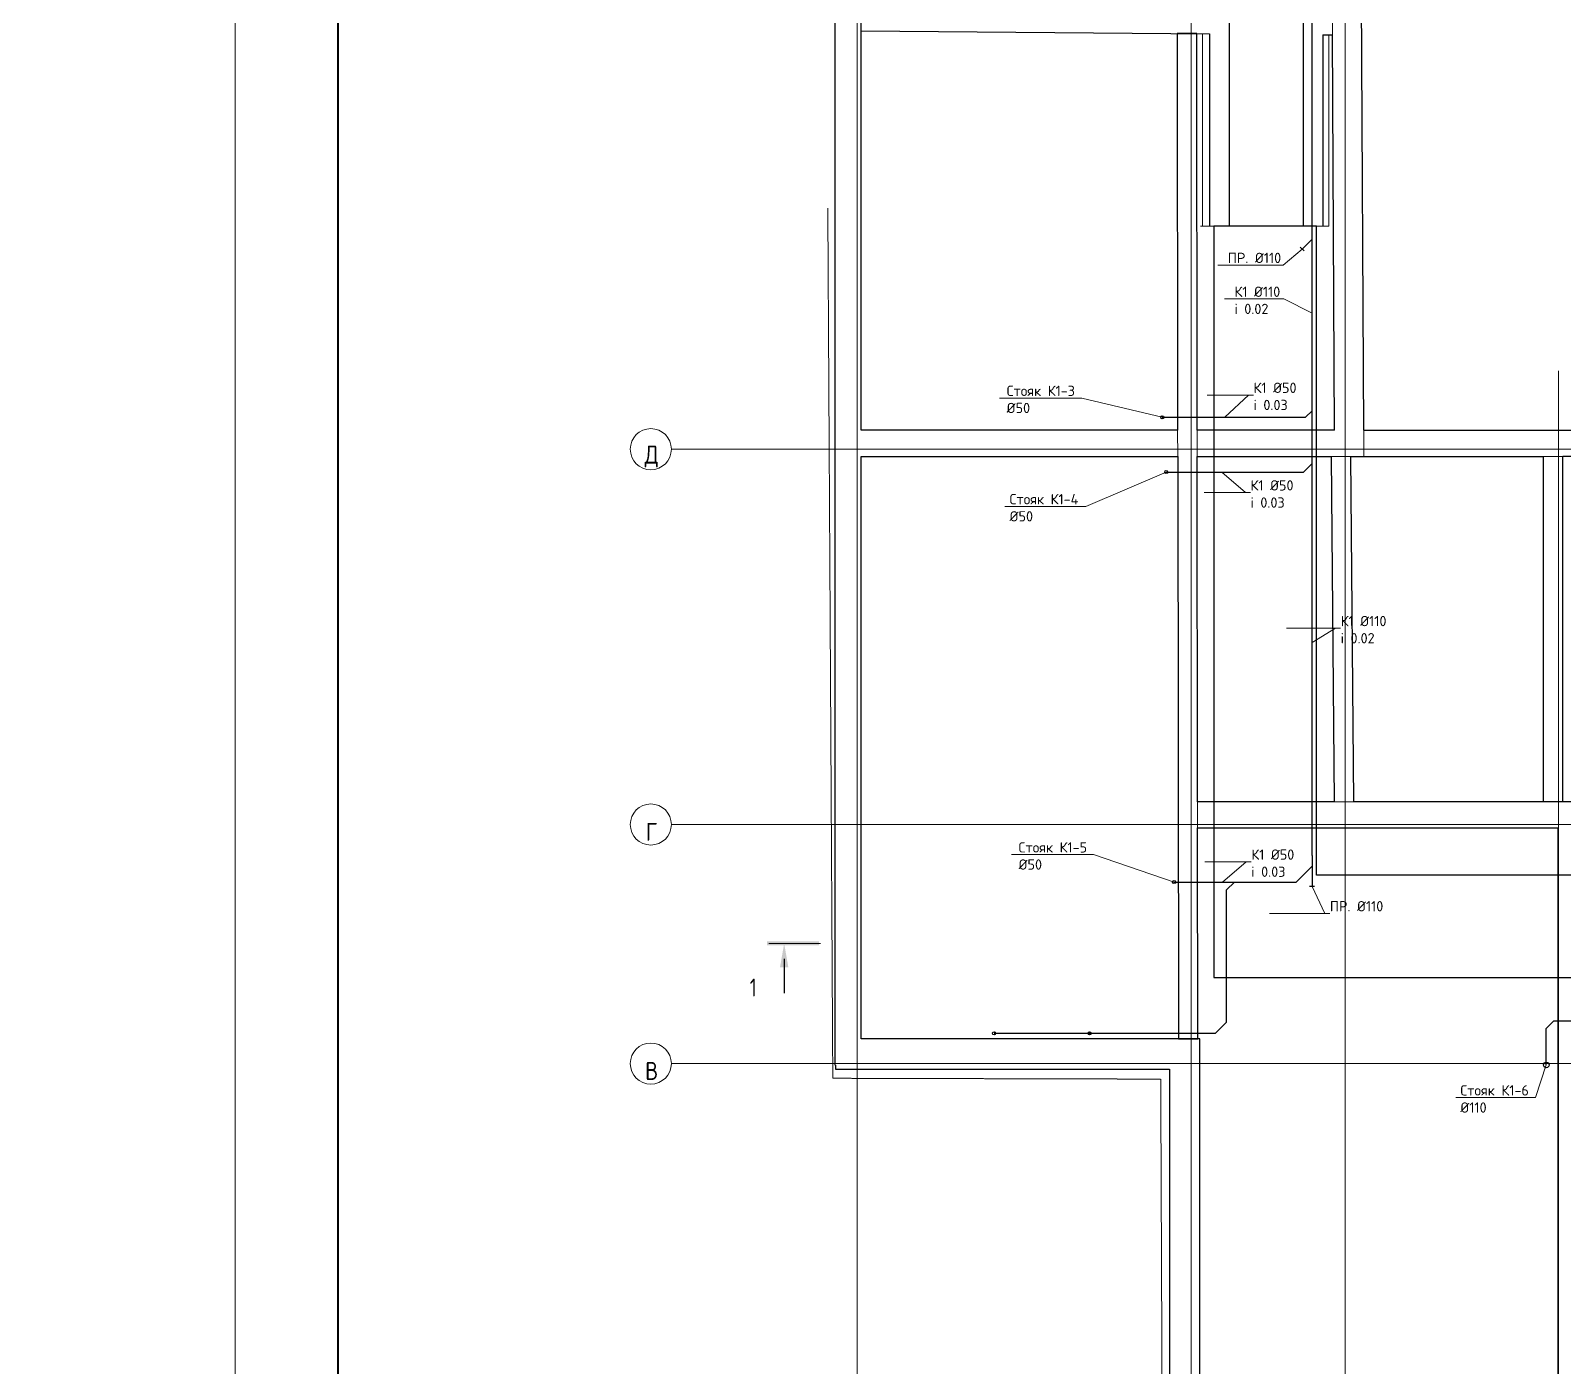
# Model space of a CAD drawing. Header units: millimetres. Extents: x -10178924 to 11692288, y -947381 to 58396.
# Drawn here: x -22581 to 7242, y 2406 to 28385 of the extents above; entities that cross this region are included whole.
import ezdxf
from ezdxf import colors
from ezdxf.entities.mleader import LeaderData, LeaderLine
from ezdxf.math import Vec2, Vec3

# ---------------------------------------------------------------- set-up
doc = ezdxf.new("R2010")
doc.units = ezdxf.units.MM
doc.linetypes.add('ADSK_Линия сетки', pattern=[25, 20, -2.5, 0, -2.5])
doc.linetypes.add('ADSK_Штрихпунктирная 2 точки_ш15 п1_5 п1_5 п1_5', pattern=[19.5, 15, -1.5, 0, -1.5, 0, -1.5])
for name, color, linetype, lineweight in [('!К1', 32, 'Continuous', 30), ('_0', 7, 'Continuous', 25), ('Выноски ВК', 7, 'Continuous', 0), ('Оси', 253, 'Continuous', 9), ('Перекрытие', 7, 'Continuous', 18), ('Разрезы', 7, 'Continuous', 9), ('Стены несущие', 7, 'Continuous', 30), ('Стены штриховка', 7, 'Continuous', 9), ('Узлы', 7, 'Continuous', 18), ('ШТРИХОВКА', 252, 'Continuous', 15)]:
    doc.layers.add(name, color=color, linetype=linetype, lineweight=lineweight)
doc.layers.add('_надписи канализация', color=7, linetype='Continuous')
doc.layers.add('PDF _Ramka', color=7, linetype='Continuous')
doc.layers.add('Линии', color=7, linetype='Continuous', lineweight=9, true_color=0x00a600)
doc.styles.add('GOST Common', font='GOST_Common.ttf', dxfattribs={"width": 0.9, "height": 350})
doc.styles.add('GOST Common_3', font='GOST_Common.ttf', dxfattribs={"width": 0.8, "height": 350})
doc.styles.add('ISOCPEUR', font='isocpeui.ttf', dxfattribs={"width": 0.9})
doc.styles.add('PDF ISOCPEUR', font='isocpeur.ttf')

# ---------------------------------------------------------------- blocks, each defined once
blk = doc.blocks.new('ADSK_Обрыв_Линия2 - По умолчанию-5481010-План подвала')
at = {"layer": 'Узлы'}
for p, q in [((0, 0), (1140, 0)), ((1363, 0), (2500, 0))]:
    blk.add_line(p, q, dxfattribs=at)
blk = doc.blocks.new('Разрез - Номер вида спереди_3_5 мм-16061-План подвала')
at = {"layer": 'Разрезы'}
for points in [[(9.8, 0.4), (9.8, -0.39), (-0.33, -0.39), (-0.33, 0.4)], [(2.18, -4.67), (3, 0), (3.82, -4.67)]]:
    blk.add_hatch(color=256, dxfattribs=at).paths.add_polyline_path(points)
at = {"layer": 'Разрезы', "lineweight": 30}
blk.add_line((3, -3), (3, -9.66), dxfattribs=at)
blk = doc.blocks.new('Ось сетки - Круг_Ø8 мм-8258-План подвала')
at = {"layer": 'Оси', "lineweight": 20}
for start, end in [(360, 180), (180, 360)]:
    blk.add_arc((0, 0), 4, start, end, dxfattribs=at)
blk = doc.blocks.new('оси')
at = {"layer": 'Оси', "linetype": 'ADSK_Линия сетки'}
for p, q in [((0, -2196), (0, 46265)), ((6500, -2196), (6500, 46378)), ((9500, -2196), (9500, 46378)), ((13650, -2196), (13650, 23921)), ((-3614, 22400), (62615, 22400)), ((-3614, 15100), (62615, 15100)), ((-3614, 10450), (62615, 10450))]:
    blk.add_line(p, q, dxfattribs=at)
at = {"layer": 'Оси', "lineweight": 20, "xscale": 99.99999999999993, "yscale": 99.99999999999993, "zscale": 99.99999999999993, "rotation": 270}
for p in [(-4014, 22400), (-4014, 15100), (-4014, 10450)]:
    blk.add_blockref('Ось сетки - Круг_Ø8 мм-8258-План подвала', p, dxfattribs=at)
at = {"layer": 'Оси', "char_height": 350, "attachment_point": 5, "line_spacing_factor": 1.022766, "style": 'GOST Common'}
for s, insert, width in [('\\pxqc,t0.25714,0.51429,0.77143,1.02857,1.28571,1.54286,1.8,2.05714,2.31429,2.57143,2.82857,3.08571,3.34286,3.6,3.85714,4.11429,4.37143,4.62857,4.88571,5.14286,5.4,5.65714,5.91429,6.17143,6.42857,6.68571,6.94286,7.2,7.45714,7.71429,7.97143,8.22857;{Д}', (-3999, 22257), 291.6), ('\\pxqc,t0.25714,0.51429,0.77143,1.02857,1.28571,1.54286,1.8,2.05714,2.31429,2.57143,2.82857,3.08571,3.34286,3.6,3.85714,4.11429,4.37143,4.62857,4.88571,5.14286,5.4,5.65714,5.91429,6.17143,6.42857,6.68571,6.94286,7.2,7.45714,7.71429,7.97143,8.22857;{Г}', (-4000, 14957), 232.2), ('\\pxqc,t0.25714,0.51429,0.77143,1.02857,1.28571,1.54286,1.8,2.05714,2.31429,2.57143,2.82857,3.08571,3.34286,3.6,3.85714,4.11429,4.37143,4.62857,4.88571,5.14286,5.4,5.65714,5.91429,6.17143,6.42857,6.68571,6.94286,7.2,7.45714,7.71429,7.97143,8.22857;{В}', (-3999, 10307), 261.9)]:
    blk.add_mtext(s, dxfattribs=dict(at, insert=insert, width=width))
blk = doc.blocks.new('Подвал')
at = {"layer": 'Линии', "color": 7, "linetype": 'ADSK_Штрихпунктирная 2 точки_ш15 п1_5 п1_5 п1_5'}
for p, q in [((-7070, 24930), (-6973, 8009)), ((-6973, 8009), (-592, 7993)), ((-592, 7993), (-557, -295))]:
    blk.add_line(p, q, dxfattribs=at)
at = {"layer": 'Перекрытие'}
for p, q in [((224, 28324), (224, 24585)), ((2677, 28302), (2677, 24585))]:
    blk.add_line(p, q, dxfattribs=at)
at = {"layer": 'Разрезы', "lineweight": 20}
blk.add_line((-8219, 10631), (-7214, 10631), dxfattribs=at)
at = {"layer": 'Стены несущие'}
for p, q in [((-6418, 20613), (-6418, 36310)), ((3359, 20613), (3291, 34009)), ((-6928, 8263), (-6928, 33873)), ((737, 28681), (737, 24585)), ((2182, 28681), (2182, 24585)), ((-6421, 28385), (357, 28323)), ((109, 28327), (-271, 28327)), ((-271, 28327), (-263, 20613)), ((117, 20613), (109, 28327)), ((357, 28323), (357, 24585)), ((2562, 28303), (2750, 28301)), ((2562, 28303), (2562, 24585)), ((2789, 20613), (2750, 28301)), ((-263, 20613), (-6418, 20613)), ((2789, 20613), (117, 20613)), ((3359, 20613), (16152, 20613)), ((-6418, 8779), (-6418, 20103)), ((-6418, 20103), (-262, 20103)), ((-262, 20103), (-249, 8778)), ((126, 13388), (118, 20103)), ((118, 20103), (2727, 20103)), ((2727, 20103), (2783, 13388)), ((3107, 20103), (6850, 20103)), ((3163, 13388), (3107, 20103)), ((6850, 20103), (6850, 13388)), ((17402, 20103), (7230, 20103)), ((7230, 13388), (7230, 20103)), ((2783, 13388), (126, 13388)), ((10305, 13388), (3163, 13388)), ((126, 12878), (7138, 12878)), ((131, 8779), (126, 12878)), ((7138, 12878), (7138, 521)), ((171, 8779), (-6418, 8779)), ((-249, 8778), (131, 8779)), ((171, 521), (171, 8779)), ((-6928, 8263), (-6923, 8263)), ((-6923, 8263), (-6923, 8189)), ((-6923, 8189), (-419, 8189)), ((-419, 8189), (-419, 11))]:
    blk.add_line(p, q, dxfattribs=at)
at = {"layer": 'Стены штриховка'}
for p, q in [((2750, 28301), (2748, 28681)), ((-263, 20613), (-262, 20103)), ((118, 20103), (117, 20613)), ((3362, 20103), (3359, 20613)), ((2727, 20103), (3107, 20103)), ((7230, 20103), (6850, 20103)), ((126, 13388), (126, 12878)), ((2783, 13388), (3163, 13388))]:
    blk.add_line(p, q, dxfattribs=at)
at = {"layer": 'Разрезы', "lineweight": 50, "xscale": 99.99999999999993, "yscale": 99.99999999999993, "zscale": 99.99999999999993}
blk.add_blockref('Разрез - Номер вида спереди_3_5 мм-16061-План подвала', (-8219, 10631), dxfattribs=at)
at = {"layer": 'Узлы', "rotation": 180}
blk.add_blockref('ADSK_Обрыв_Линия2 - По умолчанию-5481010-План подвала', (2681, 24585), dxfattribs=at)
at = {"layer": 'ШТРИХОВКА'}
blk.add_blockref('оси', (-6500, -2155), dxfattribs=at)
at = {"layer": 'Разрезы', "insert": (-8523, 9773), "char_height": 350, "width": 143.2, "attachment_point": 5, "line_spacing_factor": 1.022766, "style": 'GOST Common_3'}
blk.add_mtext('\\pxqc,t2.90286,5.80571,8.70857,11.61143,14.51429,17.41714,20.32,23.22286,26.12571,29.02857,31.93143,34.83429,37.73714,40.64,43.54286,46.44571,49.34857,52.25143,55.15429,58.05714,60.96,63.86286,66.76571,69.66857,72.57143,75.47429,78.37714,81.28,84.18286,87.08571,89.98857,92.89143;{1}', dxfattribs=at)
blk = doc.blocks.new('_None')
blk = doc.blocks.new('Рамка')
at = {"layer": 'PDF _Ramka', "lineweight": 20}
blk.add_lwpolyline([(100287, -596749), (100287, -512657), (-18603, -512657), (-18603, -596749)], close=True, dxfattribs=at)
at = {"layer": 'PDF _Ramka', "lineweight": 40}
blk.add_lwpolyline([(99787, -513153), (-16604, -513153), (-16604, -596246), (99787, -596246)], close=True, dxfattribs=at)

msp = doc.modelspace()

# ---------------------------------------------------------------- linework, layer by layer
at = {"layer": '!К1'}
for p, q in [((2351.5, 12342.4), (2351.5, 29989)), ((2040.7, 11825.5), (2351.5, 12136.3)), ((-330.5, 11825.5), (2040.7, 11825.5))]:
    msp.add_line(p, q, dxfattribs=at)
at = {"layer": '!К1', "color": 251, "true_color": 0x636466}
for points in [[(2438.9, 11962.1), (2438.9, 24585.1), (438.9, 24585.1), (438.9, 11962.1), (442.3, 11962.1)], [(442.3, 11962.1), (442.3, 9968.6), (41496.7, 9968.6), (41496.7, 11962.1), (2438.9, 11962.1)]]:
    msp.add_lwpolyline(points, dxfattribs=at)
at = {"layer": '!К1'}
for points in [[(2119.7, 24176.5), (2196.2, 24100.1)], [(2351.5, 24331.8), (2158, 24138.3)], [(-562.4, 20864.7), (2226.4, 20864.7), (2351.5, 20989.8)], [(-485.3, 19800.5), (2187.3, 19800.5), (2351.5, 19964.7)], [(2351.5, 12342.4), (2351.5, 11736.6)], [(-3834.9, 8883.5), (472.4, 8883.5), (689.8, 9100.9), (689.8, 11672.2), (843.1, 11825.5)], [(2401.5, 11736.6), (2301.5, 11736.6)], [(6910.3, 8268.3), (6910.3, 8980.1), (7054.2, 9124), (7817.3, 9124), (7933.6, 9240.3)]]:
    msp.add_lwpolyline(points, dxfattribs=at)
for centre, radius in [((-562.4, 20864.7), 30), ((-485.3, 19800.5), 30), ((-330.5, 11825.5), 30), ((-3834.9, 8883.5), 30), ((-1975.2, 8883.5), 30), ((6910.3, 8268.3), 55)]:
    msp.add_circle(centre, radius, dxfattribs=at)

# ---------------------------------------------------------------- block references
at = {"layer": '_0'}
msp.add_blockref('Рамка', (0, 571053), dxfattribs=at)
at = {"layer": 'ШТРИХОВКА'}
msp.add_blockref('Подвал', (0, 0), dxfattribs=at)

# ---------------------------------------------------------------- leaders
at = {"layer": '_надписи канализация', "lineweight": -2}
ml = msp.add_multileader_mtext('Standard', dxfattribs=at)
ml.set_content('\\A1;Гаситель напора', color=256, style='ISOCPEUR')
ml.set_leader_properties(lineweight=13)
ml.set_arrow_properties(name='NONE')
ml.build(insert=Vec2(0, 0))
ml.multileader.update_dxf_attribs({"text_left_attachment_type": 6, "text_right_attachment_type": 6, "dogleg_length": 100, "arrow_head_size": 300, "scale": 100})
ctx = ml.context
ctx.base_point, ctx.scale, ctx.char_height, ctx.arrow_head_size, ctx.landing_gap_size, ctx.plane_origin = Vec3(-133935.6, 12749.9), 100, 250, 300, 0.09, Vec3(-142698.1, 15081)
ctx.left_attachment, ctx.right_attachment, ctx.text_align_type = 6, 6, 1
notes = []
notes.append((ctx, [(0, (1, 1, 0), (-134035.6, 12749.9), (1, 0), 100, [(1, [(-135708.9, 13639.6)], 0, [])])]))
ctx.mtext.insert, ctx.mtext.width, ctx.mtext.alignment, ctx.mtext.flow_direction = Vec3(-132610.5, 13074.9), 5926.326, 2, 5
ml = msp.add_multileader_mtext('Standard', dxfattribs=at)
ml.set_content('\\A1;Приямок{\\Fisocp3|c204; }800{\\fArial|b0|i0|c204|p34;х}800х800(h)\\P{\\fArial|b0|i0|c204|p34;с\\Fisocp3|c204; }насосом дренажным {\\A0;\\H0.91667x;ГНОМ 10-10\\A1;\\H1.09091x; \\PN=1,1 кВт \\P (1 раб)\\Fisocp3|c204; \\fISOCPEUR|b0|i0|c204|p34;(закрыть рифленым железом)}', color=256, style='ISOCPEUR')
ml.set_leader_properties(lineweight=13)
ml.set_arrow_properties(name='NONE')
ml.build(insert=Vec2(0, 0))
ml.multileader.update_dxf_attribs({"text_left_attachment_type": 6, "text_right_attachment_type": 6, "dogleg_length": 100, "arrow_head_size": 300, "scale": 100})
ctx = ml.context
ctx.base_point, ctx.scale, ctx.char_height, ctx.arrow_head_size, ctx.landing_gap_size, ctx.plane_origin = Vec3(-81834.3, 12117.1), 100, 250, 300, 0.09, Vec3(-80796.3, 12870.7)
ctx.left_attachment, ctx.right_attachment, ctx.text_align_type = 6, 6, 1
notes.append((ctx, [(1, (1, 1, 0), (-76379.4, 12117.1), (-1, 0), 100, [(1, [(-73807.1, 11110)], 0, [])])]))
ctx.mtext.insert, ctx.mtext.width, ctx.mtext.alignment, ctx.mtext.flow_direction = Vec3(-79404.5, 12442.1), 5926.326, 2, 5
at = {"layer": 'Выноски ВК', "ltscale": 50}
ml = msp.add_multileader_mtext('Standard', dxfattribs=at)
ml.set_content('К1 %%C110\\Pi 0.02', color=256, style='PDF ISOCPEUR')
ml.set_leader_properties(color=256, linetype='ByLayer', lineweight=-1)
ml.set_arrow_properties(name='NONE')
ml.build(insert=Vec2(0, 0))
ml.multileader.update_dxf_attribs({"text_left_attachment_type": 6, "text_right_attachment_type": 6, "dogleg_length": 100, "arrow_head_size": 300})
ctx = ml.context
ctx.base_point, ctx.char_height, ctx.arrow_head_size, ctx.landing_gap_size, ctx.plane_origin = Vec3(1068.3, 29239.1), 200, 300, 0, Vec3(-4892.9, 32675)
ctx.left_attachment, ctx.right_attachment = 6, 6
notes.append((ctx, [(1, (1, 1, 0), (2028.3, 29239.1), (-1, 0), 100, [(1, [(2351.5, 28962.8)], 0, [])])]))
ctx.mtext.insert, ctx.mtext.flow_direction = Vec3(1068.3, 29479.1), 5
ml = msp.add_multileader_mtext('Standard', dxfattribs=at)
ml.set_content('ПР. %%C110', color=256, style='PDF ISOCPEUR')
ml.set_leader_properties(color=256, linetype='ByLayer', lineweight=-1)
ml.set_arrow_properties(name='NONE')
ml.build(insert=Vec2(0, 0))
ml.multileader.update_dxf_attribs({"text_left_attachment_type": 6, "text_right_attachment_type": 6, "dogleg_length": 100, "arrow_head_size": 300})
ctx = ml.context
ctx.base_point, ctx.char_height, ctx.arrow_head_size, ctx.landing_gap_size, ctx.plane_origin = Vec3(713.3, 23826), 200, 300, 0, Vec3(-5295.6, 26935.1)
ctx.left_attachment, ctx.right_attachment = 6, 6
notes.append((ctx, [(1, (1, 1, 0), (1793.3, 23826), (-1, 0), 100, [(1, [(2158, 24138.3)], 0, [])])]))
ctx.mtext.insert, ctx.mtext.flow_direction = Vec3(713.3, 24066), 5
ml = msp.add_multileader_mtext('Standard', dxfattribs=at)
ml.set_content('К1 %%C110\\Pi 0.02', color=256, style='PDF ISOCPEUR')
ml.set_leader_properties(color=256, linetype='ByLayer', lineweight=-1)
ml.set_arrow_properties(name='NONE')
ml.build(insert=Vec2(0, 0))
ml.multileader.update_dxf_attribs({"text_left_attachment_type": 6, "text_right_attachment_type": 6, "dogleg_length": 100, "arrow_head_size": 300})
ctx = ml.context
ctx.base_point, ctx.char_height, ctx.arrow_head_size, ctx.landing_gap_size, ctx.plane_origin = Vec3(842.5, 23167.1), 200, 300, 0, Vec3(-4892.9, 26603)
ctx.left_attachment, ctx.right_attachment = 6, 6
notes.append((ctx, [(1, (1, 1, 0), (1802.5, 23167.1), (-1, 0), 100, [(1, [(2351.5, 22890.8)], 0, [])])]))
ctx.mtext.insert, ctx.mtext.flow_direction = Vec3(842.5, 23407.1), 5
ml = msp.add_multileader_mtext('Standard', dxfattribs=at)
ml.set_content('Стояк К1-3 ^J%%C50', color=256, style='PDF ISOCPEUR')
ml.set_leader_properties(color=256, linetype='ByLayer', lineweight=-1)
ml.set_arrow_properties(name='NONE')
ml.build(insert=Vec2(0, 0))
ml.multileader.update_dxf_attribs({"text_left_attachment_type": 6, "text_right_attachment_type": 6, "dogleg_length": 100, "arrow_head_size": 300})
ctx = ml.context
ctx.base_point, ctx.char_height, ctx.arrow_head_size, ctx.landing_gap_size, ctx.plane_origin = Vec3(-3589.5, 21240), 200, 300, 0, Vec3(-7806.8, 24576.9)
ctx.left_attachment, ctx.right_attachment = 6, 6
notes.append((ctx, [(1, (1, 1, 0), (-2129.5, 21240), (-1, 0), 100, [(1, [(-562.4, 20864.7)], 0, [])])]))
ctx.mtext.insert, ctx.mtext.flow_direction = Vec3(-3589.5, 21480), 5
ml = msp.add_multileader_mtext('Standard', dxfattribs=at)
ml.set_content('К1 %%C50\\Pi 0.03', color=256, style='PDF ISOCPEUR')
ml.set_leader_properties(color=256, linetype='ByLayer', lineweight=-1)
ml.set_arrow_properties(name='NONE')
ml.build(insert=Vec2(0, 0))
ml.multileader.update_dxf_attribs({"text_left_attachment_type": 6, "text_right_attachment_type": 6, "dogleg_length": 100, "arrow_head_size": 300})
ctx = ml.context
ctx.base_point, ctx.char_height, ctx.arrow_head_size, ctx.landing_gap_size, ctx.plane_origin = Vec3(1213.9, 21298.8), 200, 300, 0, Vec3(-6588.2, 24576.9)
ctx.left_attachment, ctx.right_attachment = 6, 6
notes.append((ctx, [(0, (1, 1, 0), (1113.9, 21298.8), (1, 0), 100, [(1, [(656.2, 20864.7)], 0, [])])]))
ctx.mtext.insert, ctx.mtext.flow_direction = Vec3(1213.9, 21538.8), 5
ml = msp.add_multileader_mtext('Standard', dxfattribs=at)
ml.set_content('Стояк К1-4 ^J%%C50', color=256, style='PDF ISOCPEUR')
ml.set_leader_properties(color=256, linetype='ByLayer', lineweight=-1)
ml.set_arrow_properties(name='NONE')
ml.build(insert=Vec2(0, 0))
ml.multileader.update_dxf_attribs({"text_left_attachment_type": 6, "text_right_attachment_type": 6, "dogleg_length": 100, "arrow_head_size": 300})
ctx = ml.context
ctx.base_point, ctx.char_height, ctx.arrow_head_size, ctx.landing_gap_size, ctx.plane_origin = Vec3(-3532.5, 19132.7), 200, 300, 0, Vec3(-7729.7, 23512.7)
ctx.left_attachment, ctx.right_attachment = 6, 6
notes.append((ctx, [(1, (1, 1, 0), (-2052.5, 19132.7), (-1, 0), 100, [(1, [(-485.3, 19800.5)], 0, [])])]))
ctx.mtext.insert, ctx.mtext.width, ctx.mtext.flow_direction = Vec3(-3532.5, 19372.7), 1461.017, 5
ml = msp.add_multileader_mtext('Standard', dxfattribs=at)
ml.set_content('К1 %%C50\\Pi 0.03', color=256, style='PDF ISOCPEUR')
ml.set_leader_properties(color=256, linetype='ByLayer', lineweight=-1)
ml.set_arrow_properties(name='NONE')
ml.build(insert=Vec2(0, 0))
ml.multileader.update_dxf_attribs({"text_left_attachment_type": 6, "text_right_attachment_type": 6, "dogleg_length": 100, "arrow_head_size": 300})
ctx = ml.context
ctx.base_point, ctx.char_height, ctx.arrow_head_size, ctx.landing_gap_size, ctx.plane_origin = Vec3(1155, 19400.8), 200, 300, 0, Vec3(-6647.2, 23512.7)
ctx.left_attachment, ctx.right_attachment = 6, 6
notes.append((ctx, [(0, (1, 1, 0), (1055, 19400.8), (1, 0), 100, [(1, [(597.2, 19800.5)], 0, [])])]))
ctx.mtext.insert, ctx.mtext.flow_direction = Vec3(1155, 19640.8), 5
ml = msp.add_multileader_mtext('Standard', dxfattribs=at)
ml.set_content('К1 %%C110\\Pi 0.02', color=256, style='PDF ISOCPEUR')
ml.set_leader_properties(color=256, linetype='ByLayer', lineweight=-1)
ml.set_arrow_properties(name='NONE')
ml.build(insert=Vec2(0, 0))
ml.multileader.update_dxf_attribs({"text_left_attachment_type": 6, "text_right_attachment_type": 6, "dogleg_length": 100, "arrow_head_size": 300})
ctx = ml.context
ctx.base_point, ctx.char_height, ctx.arrow_head_size, ctx.landing_gap_size, ctx.plane_origin = Vec3(2909.2, 16761.7), 200, 300, 0, Vec3(-4892.9, 20197.5)
ctx.left_attachment, ctx.right_attachment = 6, 6
notes.append((ctx, [(0, (1, 1, 0), (2809.2, 16761.7), (1, 0), 100, [(1, [(2351.5, 16485.3)], 0, [])])]))
ctx.mtext.insert, ctx.mtext.flow_direction = Vec3(2909.2, 17001.7), 5
ml = msp.add_multileader_mtext('Standard', dxfattribs=at)
ml.set_content('Стояк К1-5 ^J%%C50', color=256, style='PDF ISOCPEUR')
ml.set_leader_properties(color=256, linetype='ByLayer', lineweight=-1)
ml.set_arrow_properties(name='NONE')
ml.build(insert=Vec2(0, 0))
ml.multileader.update_dxf_attribs({"text_left_attachment_type": 6, "text_right_attachment_type": 6, "dogleg_length": 100, "arrow_head_size": 300})
ctx = ml.context
ctx.base_point, ctx.char_height, ctx.arrow_head_size, ctx.landing_gap_size, ctx.plane_origin = Vec3(-3357.6, 12360.3), 200, 300, 0, Vec3(-7574.8, 15537.7)
ctx.left_attachment, ctx.right_attachment = 6, 6
notes.append((ctx, [(1, (1, 1, 0), (-1897.6, 12360.3), (-1, 0), 100, [(1, [(-330.5, 11825.5)], 0, [])])]))
ctx.mtext.insert, ctx.mtext.width, ctx.mtext.flow_direction = Vec3(-3357.6, 12600.3), 1500.069, 5
ml = msp.add_multileader_mtext('Standard', dxfattribs=at)
ml.set_content('К1 %%C50\\Pi 0.03', color=256, style='PDF ISOCPEUR')
ml.set_leader_properties(color=256, linetype='ByLayer', lineweight=-1)
ml.set_arrow_properties(name='NONE')
ml.build(insert=Vec2(0, 0))
ml.multileader.update_dxf_attribs({"text_left_attachment_type": 6, "text_right_attachment_type": 6, "dogleg_length": 100, "arrow_head_size": 300})
ctx = ml.context
ctx.base_point, ctx.char_height, ctx.arrow_head_size, ctx.landing_gap_size, ctx.plane_origin = Vec3(1170.3, 12219.9), 200, 300, 0, Vec3(-6631.8, 15537.7)
ctx.left_attachment, ctx.right_attachment = 6, 6
notes.append((ctx, [(0, (1, 1, 0), (1070.3, 12219.9), (1, 0), 100, [(1, [(612.6, 11825.5)], 0, [])])]))
ctx.mtext.insert, ctx.mtext.flow_direction = Vec3(1170.3, 12459.9), 5
ml = msp.add_multileader_mtext('Standard', dxfattribs=at)
ml.set_content('ПР. %%C110', color=256, style='PDF ISOCPEUR')
ml.set_leader_properties(color=256, linetype='ByLayer', lineweight=-1)
ml.set_arrow_properties(name='NONE')
ml.build(insert=Vec2(0, 0))
ml.multileader.update_dxf_attribs({"text_left_attachment_type": 6, "text_right_attachment_type": 6, "dogleg_length": 100, "arrow_head_size": 300})
ctx = ml.context
ctx.base_point, ctx.char_height, ctx.arrow_head_size, ctx.landing_gap_size, ctx.plane_origin = Vec3(2700, 11215.6), 200, 300, 0, Vec3(-5102.1, 14533.4)
ctx.left_attachment, ctx.right_attachment = 6, 6
notes.append((ctx, [(0, (1, 1, 0), (2600, 11215.6), (1, 0), 100, [(1, [(2351.5, 11736.6)], 0, [])])]))
ctx.mtext.insert, ctx.mtext.flow_direction = Vec3(2700, 11455.6), 5
ml = msp.add_multileader_mtext('Standard', dxfattribs=at)
ml.set_content('Стояк К1-6 ^J%%C110', color=256, style='PDF ISOCPEUR')
ml.set_leader_properties(color=256, linetype='ByLayer', lineweight=-1)
ml.set_arrow_properties(name='NONE')
ml.build(insert=Vec2(0, 0))
ml.multileader.update_dxf_attribs({"text_left_attachment_type": 6, "text_right_attachment_type": 6, "dogleg_length": 100, "arrow_head_size": 300})
ctx = ml.context
ctx.base_point, ctx.char_height, ctx.arrow_head_size, ctx.landing_gap_size, ctx.plane_origin = Vec3(5238.6, 7633.6), 200, 300, 0, Vec3(-334.1, 11980.5)
ctx.left_attachment, ctx.right_attachment = 6, 6
notes.append((ctx, [(1, (1, 1, 0), (6698.6, 7633.6), (-1, 0), 100, [(1, [(6910.3, 8268.3)], 0, [])])]))
ctx.mtext.insert, ctx.mtext.width, ctx.mtext.flow_direction = Vec3(5238.6, 7873.6), 1434.251, 5
for ctx, leaders in notes:
    for number, flags, end, landing, length, lines in leaders:
        leader = LeaderData()
        leader.index, (leader.has_last_leader_line, leader.has_dogleg_vector, leader.attachment_direction) = number, flags
        leader.last_leader_point, leader.dogleg_vector, leader.dogleg_length = Vec3(end), Vec3(landing), length
        for number, points, colour, breaks in lines:
            line = LeaderLine()
            line.index, line.vertices, line.color, line.breaks = number, Vec3.list(points), colors.encode_raw_color(colour), breaks
            leader.lines.append(line)
        ctx.leaders.append(leader)

doc.saveas('drawing.dxf')
